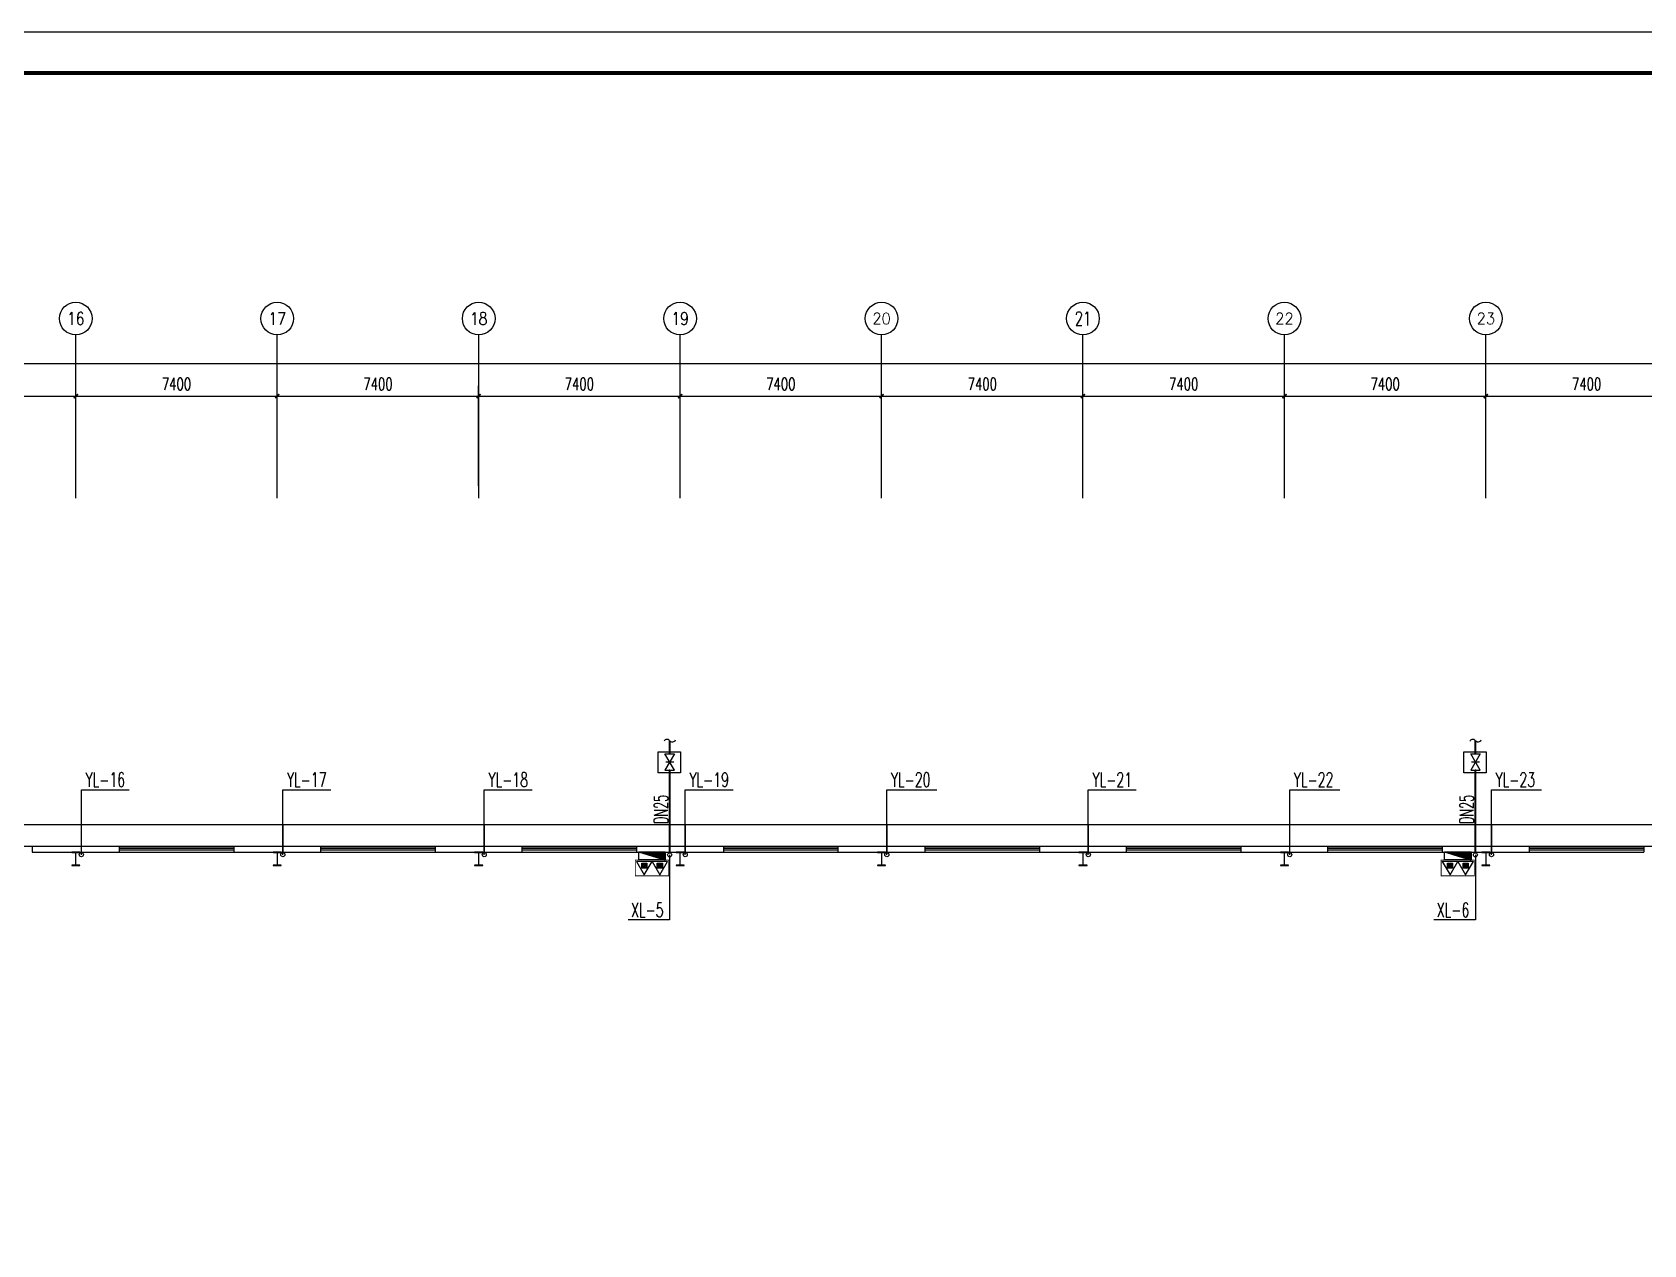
# Model space of a CAD drawing. Extents: x -409572 to -157272, y 600795 to 878326.
# Drawn here: x -280919 to -221719, y 741609 to 786159 of the extents above; entities that cross this region are included whole.
import ezdxf
from ezdxf.enums import TextEntityAlignment as Align

# ---------------------------------------------------------------- set-up
doc = ezdxf.new("R2010")
doc.units = 0
doc.header["$LTSCALE"] = 1000
doc.header["$MEASUREMENT"] = 0
for name, pattern in [('CENTER2', [1.125, 0.75, -0.125, 0.125, -0.125]), ('DASHDOT2', [0.5, 0.25, -0.125, 0, -0.125]), ('PHANTOM2', [1.25, 0.625, -0.125, 0.125, -0.125, 0.125, -0.125])]:
    doc.linetypes.add(name, pattern=pattern)
doc.layers.get('0').update_dxf_attribs({"linetype": 'CONTINUOUS'})
doc.layers.get('DEFPOINTS').update_dxf_attribs({"linetype": 'CONTINUOUS'})
for name, color, linetype in [('AXIS', 3, 'CONTINUOUS'), ('AXIS_TEXT', 7, 'CONTINUOUS'), ('COLUMN', 9, 'CONTINUOUS'), ('DIM_消防', 3, 'CONTINUOUS'), ('DIM_雨水', 3, 'CONTINUOUS'), ('EQUIP_消防', 7, 'CONTINUOUS'), ('GROUND', 2, 'CONTINUOUS'), ('PIPE-消防', 1, 'CONTINUOUS'), ('PIPE-雨水', 4, 'PHANTOM2'), ('PUB_TITLE', 4, 'CONTINUOUS'), ('TWT_TEXT', 7, 'CONTINUOUS'), ('VALVE_消防', 7, 'CONTINUOUS'), ('VPIPE-消防', 1, 'DASHDOT2'), ('VPIPE-雨水', 4, 'PHANTOM2'), ('WALL', 9, 'CONTINUOUS'), ('WINDOW', 4, 'CONTINUOUS'), ('WIRE-照明', 1, 'CONTINUOUS')]:
    doc.layers.add(name, color=color, linetype=linetype)
doc.styles.add('_TCH_AXIS', font='COMPLEX', dxfattribs={"bigfont": 'GBCBIG'})
doc.styles.add('_TWT_SERIAL', font='COMPLEX', dxfattribs={"width": 0.8, "height": 3.5, "bigfont": 'HZTXT'})
doc.styles.add('COMPLEX', font='COMPLEX')
doc.styles.add('DIM_FONT', font='SIMPLEX.shx', dxfattribs={"width": 0.7})
doc.styles.add('STY53', font='COMPLEX', dxfattribs={"width": 0.6, "bigfont": 'HZTXT'})
doc.dimstyles.new('DIMN150', dxfattribs={"dimscale": 1.5, "dimtxt": 300, "dimasz": 100, "dimexe": 250, "dimexo": 300, "dimgap": 150, "dimtad": 1, "dimdec": 0, "dimzin": 0, "dimtxsty": 'DIM_FONT', "dimblk": 'ARCHTICK', "dimcen": 0.09, "dimclrt": 7, "dimazin": 3, "dimtfac": 1, "dimtdec": 0, "dimtix": 1, "dimtmove": 0, "dimatfit": 3, "dimtolj": 1, "dimtzin": 0})

# ---------------------------------------------------------------- blocks, each defined once
blk = doc.blocks.new('$WINLIB2D$00000001')
at = {"color": 0}
for points in [[(-0.5, 0.5), (-0.5, -0.5)], [(-0.5, 0.5), (0.5, 0.5)], [(0.5, -0.5), (0.5, 0.5)], [(0.5, 0.167), (-0.5, 0.167)], [(0.5, -0.167), (-0.5, -0.167)], [(-0.5, -0.5), (0.5, -0.5)]]:
    blk.add_lwpolyline(points, dxfattribs=at)
blk = doc.blocks.new('_AXISO')
blk.add_circle((0, 0), 0.5)
at = {"layer": 'AXIS_TEXT', "style": 'COMPLEX', "width": 1.041667}
blk.add_attdef('A', text='', height=0.56, dxfattribs=at).set_placement((-0.25, -0.28), (0.25, -0.28), align=Align.FIT)
blk = doc.blocks.new('_ARCHTICK')
at = {"color": 0, "linetype": 'BYBLOCK', "const_width": 0.4}
blk.add_lwpolyline([(-0.5, -0.5), (0.5, 0.5)], dxfattribs=at)
blk = doc.blocks.new('*D86')
at = {"layer": 'AXIS', "color": 0}
for p, q in [((-390519, 767595), (-390519, 772470)), ((-390519, 772095), (-182919, 772095)), ((-182919, 767595), (-182919, 772470))]:
    blk.add_line(p, q, dxfattribs=at)
at = {"layer": 'DEFPOINTS', "color": 0}
for p in [(-182919, 772095), (-390519, 767145), (-182919, 767145)]:
    blk.add_point(p, dxfattribs=at)
at = {"layer": 'AXIS', "color": 0, "xscale": 150, "yscale": 150, "zscale": 150, "rotation": 180}
blk.add_blockref('_ARCHTICK', (-390519, 772095), dxfattribs=at)
at = {"layer": 'AXIS', "color": 0, "xscale": 150, "yscale": 150, "zscale": 150}
blk.add_blockref('_ARCHTICK', (-182919, 772095), dxfattribs=at)
at = {"layer": 'AXIS', "color": 7, "insert": (-286719, 772545), "char_height": 450, "attachment_point": 5, "style": 'DIM_FONT'}
blk.add_mtext('\\A1;207600', dxfattribs=at)
blk = doc.blocks.new('*D102')
at = {"layer": 'AXIS', "color": 0}
for p, q in [((-286719, 767595), (-286719, 771270)), ((-286719, 770895), (-279319, 770895)), ((-279319, 767595), (-279319, 771270))]:
    blk.add_line(p, q, dxfattribs=at)
at = {"layer": 'DEFPOINTS', "color": 0}
for p in [(-279319, 770895), (-286719, 767145), (-279319, 767145)]:
    blk.add_point(p, dxfattribs=at)
at = {"layer": 'AXIS', "color": 0, "xscale": 150, "yscale": 150, "zscale": 150, "rotation": 180}
blk.add_blockref('_ARCHTICK', (-286719, 770895), dxfattribs=at)
at = {"layer": 'AXIS', "color": 0, "xscale": 150, "yscale": 150, "zscale": 150}
blk.add_blockref('_ARCHTICK', (-279319, 770895), dxfattribs=at)
at = {"layer": 'AXIS', "color": 7, "insert": (-283019, 771345), "char_height": 450, "attachment_point": 5, "style": 'DIM_FONT'}
blk.add_mtext('\\A1;7400', dxfattribs=at)
blk = doc.blocks.new('*D103')
at = {"layer": 'AXIS', "color": 0}
for p, q in [((-279319, 767595), (-279319, 771270)), ((-279319, 770895), (-271919, 770895)), ((-271919, 767595), (-271919, 771270))]:
    blk.add_line(p, q, dxfattribs=at)
at = {"layer": 'DEFPOINTS', "color": 0}
for p in [(-271919, 770895), (-279319, 767145), (-271919, 767145)]:
    blk.add_point(p, dxfattribs=at)
at = {"layer": 'AXIS', "color": 0, "xscale": 150, "yscale": 150, "zscale": 150, "rotation": 180}
blk.add_blockref('_ARCHTICK', (-279319, 770895), dxfattribs=at)
at = {"layer": 'AXIS', "color": 0, "xscale": 150, "yscale": 150, "zscale": 150}
blk.add_blockref('_ARCHTICK', (-271919, 770895), dxfattribs=at)
at = {"layer": 'AXIS', "color": 7, "insert": (-275619, 771345), "char_height": 450, "attachment_point": 5, "style": 'DIM_FONT'}
blk.add_mtext('\\A1;7400', dxfattribs=at)
blk = doc.blocks.new('*D104')
at = {"layer": 'AXIS', "color": 0}
for p, q in [((-271919, 767595), (-271919, 771270)), ((-271919, 770895), (-264519, 770895)), ((-264519, 767595), (-264519, 771270))]:
    blk.add_line(p, q, dxfattribs=at)
at = {"layer": 'DEFPOINTS', "color": 0}
for p in [(-264519, 770895), (-271919, 767145), (-264519, 767145)]:
    blk.add_point(p, dxfattribs=at)
at = {"layer": 'AXIS', "color": 0, "xscale": 150, "yscale": 150, "zscale": 150, "rotation": 180}
blk.add_blockref('_ARCHTICK', (-271919, 770895), dxfattribs=at)
at = {"layer": 'AXIS', "color": 0, "xscale": 150, "yscale": 150, "zscale": 150}
blk.add_blockref('_ARCHTICK', (-264519, 770895), dxfattribs=at)
at = {"layer": 'AXIS', "color": 7, "insert": (-268219, 771345), "char_height": 450, "attachment_point": 5, "style": 'DIM_FONT'}
blk.add_mtext('\\A1;7400', dxfattribs=at)
blk = doc.blocks.new('*D105')
at = {"layer": 'AXIS', "color": 0}
for p, q in [((-264519, 767595), (-264519, 771270)), ((-264519, 770895), (-257119, 770895)), ((-257119, 767595), (-257119, 771270))]:
    blk.add_line(p, q, dxfattribs=at)
at = {"layer": 'DEFPOINTS', "color": 0}
for p in [(-257119, 770895), (-264519, 767145), (-257119, 767145)]:
    blk.add_point(p, dxfattribs=at)
at = {"layer": 'AXIS', "color": 0, "xscale": 150, "yscale": 150, "zscale": 150, "rotation": 180}
blk.add_blockref('_ARCHTICK', (-264519, 770895), dxfattribs=at)
at = {"layer": 'AXIS', "color": 0, "xscale": 150, "yscale": 150, "zscale": 150}
blk.add_blockref('_ARCHTICK', (-257119, 770895), dxfattribs=at)
at = {"layer": 'AXIS', "color": 7, "insert": (-260819, 771345), "char_height": 450, "attachment_point": 5, "style": 'DIM_FONT'}
blk.add_mtext('\\A1;7400', dxfattribs=at)
blk = doc.blocks.new('*D106')
at = {"layer": 'AXIS', "color": 0}
for p, q in [((-257119, 767595), (-257119, 771270)), ((-257119, 770895), (-249719, 770895)), ((-249719, 767595), (-249719, 771270))]:
    blk.add_line(p, q, dxfattribs=at)
at = {"layer": 'DEFPOINTS', "color": 0}
for p in [(-249719, 770895), (-257119, 767145), (-249719, 767145)]:
    blk.add_point(p, dxfattribs=at)
at = {"layer": 'AXIS', "color": 0, "xscale": 150, "yscale": 150, "zscale": 150, "rotation": 180}
blk.add_blockref('_ARCHTICK', (-257119, 770895), dxfattribs=at)
at = {"layer": 'AXIS', "color": 0, "xscale": 150, "yscale": 150, "zscale": 150}
blk.add_blockref('_ARCHTICK', (-249719, 770895), dxfattribs=at)
at = {"layer": 'AXIS', "color": 7, "insert": (-253419, 771345), "char_height": 450, "attachment_point": 5, "style": 'DIM_FONT'}
blk.add_mtext('\\A1;7400', dxfattribs=at)
blk = doc.blocks.new('*D107')
at = {"layer": 'AXIS', "color": 0}
for p, q in [((-249719, 767595), (-249719, 771270)), ((-249719, 770895), (-242319, 770895)), ((-242319, 767595), (-242319, 771270))]:
    blk.add_line(p, q, dxfattribs=at)
at = {"layer": 'DEFPOINTS', "color": 0}
for p in [(-242319, 770895), (-249719, 767145), (-242319, 767145)]:
    blk.add_point(p, dxfattribs=at)
at = {"layer": 'AXIS', "color": 0, "xscale": 150, "yscale": 150, "zscale": 150, "rotation": 180}
blk.add_blockref('_ARCHTICK', (-249719, 770895), dxfattribs=at)
at = {"layer": 'AXIS', "color": 0, "xscale": 150, "yscale": 150, "zscale": 150}
blk.add_blockref('_ARCHTICK', (-242319, 770895), dxfattribs=at)
at = {"layer": 'AXIS', "color": 7, "insert": (-246019, 771345), "char_height": 450, "attachment_point": 5, "style": 'DIM_FONT'}
blk.add_mtext('\\A1;7400', dxfattribs=at)
blk = doc.blocks.new('*D108')
at = {"layer": 'AXIS', "color": 0}
for p, q in [((-242319, 767595), (-242319, 771270)), ((-242319, 770895), (-234919, 770895)), ((-234919, 767595), (-234919, 771270))]:
    blk.add_line(p, q, dxfattribs=at)
at = {"layer": 'DEFPOINTS', "color": 0}
for p in [(-234919, 770895), (-242319, 767145), (-234919, 767145)]:
    blk.add_point(p, dxfattribs=at)
at = {"layer": 'AXIS', "color": 0, "xscale": 150, "yscale": 150, "zscale": 150, "rotation": 180}
blk.add_blockref('_ARCHTICK', (-242319, 770895), dxfattribs=at)
at = {"layer": 'AXIS', "color": 0, "xscale": 150, "yscale": 150, "zscale": 150}
blk.add_blockref('_ARCHTICK', (-234919, 770895), dxfattribs=at)
at = {"layer": 'AXIS', "color": 7, "insert": (-238619, 771345), "char_height": 450, "attachment_point": 5, "style": 'DIM_FONT'}
blk.add_mtext('\\A1;7400', dxfattribs=at)
blk = doc.blocks.new('*D109')
at = {"layer": 'AXIS', "color": 0}
for p, q in [((-234919, 767595), (-234919, 771270)), ((-234919, 770895), (-227519, 770895)), ((-227519, 767595), (-227519, 771270))]:
    blk.add_line(p, q, dxfattribs=at)
at = {"layer": 'DEFPOINTS', "color": 0}
for p in [(-227519, 770895), (-234919, 767145), (-227519, 767145)]:
    blk.add_point(p, dxfattribs=at)
at = {"layer": 'AXIS', "color": 0, "xscale": 150, "yscale": 150, "zscale": 150, "rotation": 180}
blk.add_blockref('_ARCHTICK', (-234919, 770895), dxfattribs=at)
at = {"layer": 'AXIS', "color": 0, "xscale": 150, "yscale": 150, "zscale": 150}
blk.add_blockref('_ARCHTICK', (-227519, 770895), dxfattribs=at)
at = {"layer": 'AXIS', "color": 7, "insert": (-231219, 771345), "char_height": 450, "attachment_point": 5, "style": 'DIM_FONT'}
blk.add_mtext('\\A1;7400', dxfattribs=at)
blk = doc.blocks.new('*D110')
at = {"layer": 'AXIS', "color": 0}
for p, q in [((-227519, 767595), (-227519, 771270)), ((-227519, 770895), (-220119, 770895)), ((-220119, 767595), (-220119, 771270))]:
    blk.add_line(p, q, dxfattribs=at)
at = {"layer": 'DEFPOINTS', "color": 0}
for p in [(-220119, 770895), (-227519, 767145), (-220119, 767145)]:
    blk.add_point(p, dxfattribs=at)
at = {"layer": 'AXIS', "color": 0, "xscale": 150, "yscale": 150, "zscale": 150, "rotation": 180}
blk.add_blockref('_ARCHTICK', (-227519, 770895), dxfattribs=at)
at = {"layer": 'AXIS', "color": 0, "xscale": 150, "yscale": 150, "zscale": 150}
blk.add_blockref('_ARCHTICK', (-220119, 770895), dxfattribs=at)
at = {"layer": 'AXIS', "color": 7, "insert": (-223819, 771345), "char_height": 450, "attachment_point": 5, "style": 'DIM_FONT'}
blk.add_mtext('\\A1;7400', dxfattribs=at)
blk = doc.blocks.new('$ATTACHMENT$00000214')
h = blk.add_hatch()
h.set_pattern_fill('ANSI31', color=256, scale=200, style=0)
h.set_pattern_definition([(45, (-38543.802, -6842.639), (-17.67767, 17.67767), [])])
h.paths.add_polyline_path([(-65, 2), (65, 2), (65, -128), (-65, -128)])
for points in [[(0, 172), (-198, -172), (198, -172)], [(-65, 2), (65, 2), (65, -128), (-65, -128)]]:
    blk.add_lwpolyline(points, close=True)
blk = doc.blocks.new('D22222')
at = {"layer": 'PIPE-消防', "color": 3, "ltscale": 2, "const_width": 20}
blk.add_lwpolyline([(-220006, -23693), (-219158, -23693), (-219158, -24098), (-220006, -24098)], close=True, dxfattribs=at)
at = {"layer": 'EQUIP_消防', "rotation": 180}
for p in [(-219780, -23901), (-219383, -23901)]:
    blk.add_blockref('$ATTACHMENT$00000214', p, dxfattribs=at)
blk = doc.blocks.new('*X12')
at = {"color": 0}
for p, q in [((7200.8125, 5700.8125), (7201, 5700.8125)), ((7200.81875, 5700.81875), (7201, 5700.81875)), ((7200.825, 5700.825), (7201, 5700.825)), ((7200.83125, 5700.83125), (7201, 5700.83125)), ((7200.8375, 5700.8375), (7201, 5700.8375)), ((7200.84375, 5700.84375), (7201, 5700.84375)), ((7200.85, 5700.85), (7201, 5700.85)), ((7200.85625, 5700.85625), (7201, 5700.85625)), ((7200.8625, 5700.8625), (7201, 5700.8625)), ((7200.86875, 5700.86875), (7201, 5700.86875)), ((7200.875, 5700.875), (7201, 5700.875)), ((7200.88125, 5700.88125), (7201, 5700.88125)), ((7200.8875, 5700.8875), (7201, 5700.8875)), ((7200.89375, 5700.89375), (7201, 5700.89375)), ((7200.9, 5700.9), (7201, 5700.9)), ((7200.90625, 5700.90625), (7201, 5700.90625)), ((7200.9125, 5700.9125), (7201, 5700.9125)), ((7200.91875, 5700.91875), (7201, 5700.91875)), ((7200.925, 5700.925), (7201, 5700.925)), ((7200.93125, 5700.93125), (7201, 5700.93125)), ((7200.9375, 5700.9375), (7201, 5700.9375)), ((7200.94375, 5700.94375), (7201, 5700.94375)), ((7200.95, 5700.95), (7201, 5700.95)), ((7200.95625, 5700.95625), (7201, 5700.95625)), ((7200.9625, 5700.9625), (7201, 5700.9625)), ((7200.96875, 5700.96875), (7201, 5700.96875)), ((7200.975, 5700.975), (7201, 5700.975)), ((7200.98125, 5700.98125), (7201, 5700.98125)), ((7200.9875, 5700.9875), (7201, 5700.9875)), ((7200.99375, 5700.99375), (7201, 5700.99375)), ((7200.20625, 5700.20625), (7201, 5700.20625)), ((7200.2125, 5700.2125), (7201, 5700.2125)), ((7200.21875, 5700.21875), (7201, 5700.21875)), ((7200.225, 5700.225), (7201, 5700.225)), ((7200.23125, 5700.23125), (7201, 5700.23125)), ((7200.2375, 5700.2375), (7201, 5700.2375)), ((7200.24375, 5700.24375), (7201, 5700.24375)), ((7200.25, 5700.25), (7201, 5700.25)), ((7200.25625, 5700.25625), (7201, 5700.25625)), ((7200.2625, 5700.2625), (7201, 5700.2625)), ((7200.26875, 5700.26875), (7201, 5700.26875)), ((7200.275, 5700.275), (7201, 5700.275)), ((7200.28125, 5700.28125), (7201, 5700.28125)), ((7200.2875, 5700.2875), (7201, 5700.2875)), ((7200.29375, 5700.29375), (7201, 5700.29375)), ((7200.3, 5700.3), (7201, 5700.3)), ((7200.30625, 5700.30625), (7201, 5700.30625)), ((7200.3125, 5700.3125), (7201, 5700.3125)), ((7200.31875, 5700.31875), (7201, 5700.31875)), ((7200.325, 5700.325), (7201, 5700.325)), ((7200.33125, 5700.33125), (7201, 5700.33125)), ((7200.3375, 5700.3375), (7201, 5700.3375)), ((7200.34375, 5700.34375), (7201, 5700.34375)), ((7200.35, 5700.35), (7201, 5700.35)), ((7200.35625, 5700.35625), (7201, 5700.35625)), ((7200.3625, 5700.3625), (7201, 5700.3625)), ((7200.36875, 5700.36875), (7201, 5700.36875)), ((7200.375, 5700.375), (7201, 5700.375)), ((7200.38125, 5700.38125), (7201, 5700.38125)), ((7200.3875, 5700.3875), (7201, 5700.3875)), ((7200.39375, 5700.39375), (7201, 5700.39375)), ((7200.4, 5700.4), (7201, 5700.4)), ((7200.40625, 5700.40625), (7201, 5700.40625)), ((7200.4125, 5700.4125), (7201, 5700.4125)), ((7200.41875, 5700.41875), (7201, 5700.41875)), ((7200.425, 5700.425), (7201, 5700.425)), ((7200.43125, 5700.43125), (7201, 5700.43125)), ((7200.4375, 5700.4375), (7201, 5700.4375)), ((7200.44375, 5700.44375), (7201, 5700.44375)), ((7200.45, 5700.45), (7201, 5700.45)), ((7200.45625, 5700.45625), (7201, 5700.45625)), ((7200.4625, 5700.4625), (7201, 5700.4625)), ((7200.46875, 5700.46875), (7201, 5700.46875)), ((7200.475, 5700.475), (7201, 5700.475)), ((7200.48125, 5700.48125), (7201, 5700.48125)), ((7200.4875, 5700.4875), (7201, 5700.4875)), ((7200.49375, 5700.49375), (7201, 5700.49375)), ((7200.5, 5700.5), (7201, 5700.5)), ((7200.50625, 5700.50625), (7201, 5700.50625)), ((7200.5125, 5700.5125), (7201, 5700.5125)), ((7200.51875, 5700.51875), (7201, 5700.51875)), ((7200.525, 5700.525), (7201, 5700.525)), ((7200.53125, 5700.53125), (7201, 5700.53125)), ((7200.5375, 5700.5375), (7201, 5700.5375)), ((7200.54375, 5700.54375), (7201, 5700.54375)), ((7200.55, 5700.55), (7201, 5700.55)), ((7200.55625, 5700.55625), (7201, 5700.55625)), ((7200.5625, 5700.5625), (7201, 5700.5625)), ((7200.56875, 5700.56875), (7201, 5700.56875)), ((7200.575, 5700.575), (7201, 5700.575)), ((7200.58125, 5700.58125), (7201, 5700.58125)), ((7200.5875, 5700.5875), (7201, 5700.5875)), ((7200.59375, 5700.59375), (7201, 5700.59375)), ((7200.6, 5700.6), (7201, 5700.6)), ((7200.60625, 5700.60625), (7201, 5700.60625)), ((7200.6125, 5700.6125), (7201, 5700.6125)), ((7200.61875, 5700.61875), (7201, 5700.61875)), ((7200.625, 5700.625), (7201, 5700.625)), ((7200.63125, 5700.63125), (7201, 5700.63125)), ((7200.6375, 5700.6375), (7201, 5700.6375)), ((7200.64375, 5700.64375), (7201, 5700.64375)), ((7200.65, 5700.65), (7201, 5700.65)), ((7200.65625, 5700.65625), (7201, 5700.65625)), ((7200.6625, 5700.6625), (7201, 5700.6625)), ((7200.66875, 5700.66875), (7201, 5700.66875)), ((7200.675, 5700.675), (7201, 5700.675)), ((7200.68125, 5700.68125), (7201, 5700.68125)), ((7200.6875, 5700.6875), (7201, 5700.6875)), ((7200.69375, 5700.69375), (7201, 5700.69375)), ((7200.7, 5700.7), (7201, 5700.7)), ((7200.70625, 5700.70625), (7201, 5700.70625)), ((7200.7125, 5700.7125), (7201, 5700.7125)), ((7200.71875, 5700.71875), (7201, 5700.71875)), ((7200.725, 5700.725), (7201, 5700.725)), ((7200.73125, 5700.73125), (7201, 5700.73125)), ((7200.7375, 5700.7375), (7201, 5700.7375)), ((7200.74375, 5700.74375), (7201, 5700.74375)), ((7200.75, 5700.75), (7201, 5700.75)), ((7200.75625, 5700.75625), (7201, 5700.75625)), ((7200.7625, 5700.7625), (7201, 5700.7625)), ((7200.76875, 5700.76875), (7201, 5700.76875)), ((7200.775, 5700.775), (7201, 5700.775)), ((7200.78125, 5700.78125), (7201, 5700.78125)), ((7200.7875, 5700.7875), (7201, 5700.7875)), ((7200.79375, 5700.79375), (7201, 5700.79375)), ((7200.8, 5700.8), (7201, 5700.8)), ((7200.80625, 5700.80625), (7201, 5700.80625)), ((7200.00625, 5700.00625), (7201, 5700.00625)), ((7200.0125, 5700.0125), (7201, 5700.0125)), ((7200.01875, 5700.01875), (7201, 5700.01875)), ((7200.025, 5700.025), (7201, 5700.025)), ((7200.03125, 5700.03125), (7201, 5700.03125)), ((7200.0375, 5700.0375), (7201, 5700.0375)), ((7200.04375, 5700.04375), (7201, 5700.04375)), ((7200.05, 5700.05), (7201, 5700.05)), ((7200.05625, 5700.05625), (7201, 5700.05625)), ((7200.0625, 5700.0625), (7201, 5700.0625)), ((7200.06875, 5700.06875), (7201, 5700.06875)), ((7200.075, 5700.075), (7201, 5700.075)), ((7200.08125, 5700.08125), (7201, 5700.08125)), ((7200.0875, 5700.0875), (7201, 5700.0875)), ((7200.09375, 5700.09375), (7201, 5700.09375)), ((7200.1, 5700.1), (7201, 5700.1)), ((7200.10625, 5700.10625), (7201, 5700.10625)), ((7200.1125, 5700.1125), (7201, 5700.1125)), ((7200.11875, 5700.11875), (7201, 5700.11875)), ((7200.125, 5700.125), (7201, 5700.125)), ((7200.13125, 5700.13125), (7201, 5700.13125)), ((7200.1375, 5700.1375), (7201, 5700.1375)), ((7200.14375, 5700.14375), (7201, 5700.14375)), ((7200.15, 5700.15), (7201, 5700.15)), ((7200.15625, 5700.15625), (7201, 5700.15625)), ((7200.1625, 5700.1625), (7201, 5700.1625)), ((7200.16875, 5700.16875), (7201, 5700.16875)), ((7200.175, 5700.175), (7201, 5700.175)), ((7200.18125, 5700.18125), (7201, 5700.18125)), ((7200.1875, 5700.1875), (7201, 5700.1875)), ((7200.19375, 5700.19375), (7201, 5700.19375)), ((7200.2, 5700.2), (7201, 5700.2))]:
    blk.add_line(p, q, dxfattribs=at)
blk = doc.blocks.new('$ATTACHMENT$00000088')
for p, q in [((325, 0), (-325, -200)), ((325, 0), (-325, 0)), ((-325, 0), (-325, -200)), ((325, -200), (325, 0)), ((-325, -200), (325, -200))]:
    blk.add_line(p, q)
at = {"xscale": 650, "yscale": 200, "zscale": 650, "rotation": 180}
blk.add_blockref('*X12', (4680325, 1140000), dxfattribs=at)
blk = doc.blocks.new('$VALVE$00000296')
for points in [[(-125, 72), (-125, -72), (125, 72), (125, -72), (-125, 72)], [(0, 60), (0, -64)]]:
    blk.add_lwpolyline(points)
for p in [(-125, 0), (125, 0)]:
    blk.add_point(p)
blk = doc.blocks.new('$TWTSYS$00000132')
at = {"elevation": 0}
blk.add_lwpolyline([(7, -101, -0.575183), (0, 0, 0.604745), (-11, 101, 16.924828)], format="xyb", dxfattribs=at)
blk = doc.blocks.new('JOJ')
at = {"layer": 'AXIS', "color": 8}
for p, q in [((-279318.8, 767145.4), (-279318.8, 773145.4)), ((-271918.8, 767145.4), (-271918.8, 773145.4)), ((-264518.8, 767145.4), (-264518.8, 773145.4)), ((-257118.8, 767145.4), (-257118.8, 773145.4)), ((-249718.8, 767145.4), (-249718.8, 773145.4)), ((-242318.8, 767145.4), (-242318.8, 773145.4)), ((-234918.8, 767145.4), (-234918.8, 773145.4)), ((-227518.8, 767145.4), (-227518.8, 773145.4))]:
    blk.add_line(p, q, dxfattribs=at)
at = {"layer": 'COLUMN', "color": 8}
for p, q in [((-279168.8, 754145.4), (-279468.8, 754145.4)), ((-279468.8, 754145.4), (-279468.8, 754127.4)), ((-279468.8, 754127.4), (-279328.8, 754127.4)), ((-279328.8, 753663.4), (-279468.8, 753663.4)), ((-279468.8, 753663.4), (-279468.8, 753645.4)), ((-279468.8, 753645.4), (-279168.8, 753645.4)), ((-279328.8, 754127.4), (-279323.8, 754122.4)), ((-279323.8, 753668.4), (-279328.8, 753663.4)), ((-279323.8, 754122.4), (-279323.8, 753668.4)), ((-279313.8, 754122.4), (-279308.8, 754127.4)), ((-279313.8, 753668.4), (-279313.8, 754122.4)), ((-279308.8, 753663.4), (-279313.8, 753668.4)), ((-279308.8, 754127.4), (-279168.8, 754127.4)), ((-279168.8, 753663.4), (-279308.8, 753663.4)), ((-279168.8, 754127.4), (-279168.8, 754145.4)), ((-279168.8, 753645.4), (-279168.8, 753663.4)), ((-271768.8, 754145.4), (-272068.8, 754145.4)), ((-272068.8, 754145.4), (-272068.8, 754127.4)), ((-272068.8, 754127.4), (-271928.8, 754127.4)), ((-271928.8, 753663.4), (-272068.8, 753663.4)), ((-272068.8, 753663.4), (-272068.8, 753645.4)), ((-272068.8, 753645.4), (-271768.8, 753645.4)), ((-271928.8, 754127.4), (-271923.8, 754122.4)), ((-271923.8, 753668.4), (-271928.8, 753663.4)), ((-271923.8, 754122.4), (-271923.8, 753668.4)), ((-271913.8, 754122.4), (-271908.8, 754127.4)), ((-271913.8, 753668.4), (-271913.8, 754122.4)), ((-271908.8, 753663.4), (-271913.8, 753668.4)), ((-271908.8, 754127.4), (-271768.8, 754127.4)), ((-271768.8, 753663.4), (-271908.8, 753663.4)), ((-271768.8, 754127.4), (-271768.8, 754145.4)), ((-271768.8, 753645.4), (-271768.8, 753663.4)), ((-264368.8, 754145.4), (-264668.8, 754145.4)), ((-264668.8, 754145.4), (-264668.8, 754127.4)), ((-264668.8, 754127.4), (-264528.8, 754127.4)), ((-264528.8, 753663.4), (-264668.8, 753663.4)), ((-264668.8, 753663.4), (-264668.8, 753645.4)), ((-264668.8, 753645.4), (-264368.8, 753645.4)), ((-264528.8, 754127.4), (-264523.8, 754122.4)), ((-264523.8, 753668.4), (-264528.8, 753663.4)), ((-264523.8, 754122.4), (-264523.8, 753668.4)), ((-264513.8, 754122.4), (-264508.8, 754127.4)), ((-264513.8, 753668.4), (-264513.8, 754122.4)), ((-264508.8, 753663.4), (-264513.8, 753668.4)), ((-264508.8, 754127.4), (-264368.8, 754127.4)), ((-264368.8, 753663.4), (-264508.8, 753663.4)), ((-264368.8, 754127.4), (-264368.8, 754145.4)), ((-264368.8, 753645.4), (-264368.8, 753663.4)), ((-256968.8, 754145.4), (-257268.8, 754145.4)), ((-257268.8, 754145.4), (-257268.8, 754127.4)), ((-257268.8, 754127.4), (-257128.8, 754127.4)), ((-257128.8, 753663.4), (-257268.8, 753663.4)), ((-257268.8, 753663.4), (-257268.8, 753645.4)), ((-257268.8, 753645.4), (-256968.8, 753645.4)), ((-257128.8, 754127.4), (-257123.8, 754122.4)), ((-257123.8, 753668.4), (-257128.8, 753663.4)), ((-257123.8, 754122.4), (-257123.8, 753668.4)), ((-257113.8, 754122.4), (-257108.8, 754127.4)), ((-257113.8, 753668.4), (-257113.8, 754122.4)), ((-257108.8, 753663.4), (-257113.8, 753668.4)), ((-257108.8, 754127.4), (-256968.8, 754127.4)), ((-256968.8, 753663.4), (-257108.8, 753663.4)), ((-256968.8, 754127.4), (-256968.8, 754145.4)), ((-256968.8, 753645.4), (-256968.8, 753663.4)), ((-249568.8, 754145.4), (-249868.8, 754145.4)), ((-249868.8, 754145.4), (-249868.8, 754127.4)), ((-249868.8, 754127.4), (-249728.8, 754127.4)), ((-249728.8, 753663.4), (-249868.8, 753663.4)), ((-249868.8, 753663.4), (-249868.8, 753645.4)), ((-249868.8, 753645.4), (-249568.8, 753645.4)), ((-249728.8, 754127.4), (-249723.8, 754122.4)), ((-249723.8, 753668.4), (-249728.8, 753663.4)), ((-249723.8, 754122.4), (-249723.8, 753668.4)), ((-249713.8, 754122.4), (-249708.8, 754127.4)), ((-249713.8, 753668.4), (-249713.8, 754122.4)), ((-249708.8, 753663.4), (-249713.8, 753668.4)), ((-249708.8, 754127.4), (-249568.8, 754127.4)), ((-249568.8, 753663.4), (-249708.8, 753663.4)), ((-249568.8, 754127.4), (-249568.8, 754145.4)), ((-249568.8, 753645.4), (-249568.8, 753663.4)), ((-242168.8, 754145.4), (-242468.8, 754145.4)), ((-242468.8, 754145.4), (-242468.8, 754127.4)), ((-242468.8, 754127.4), (-242328.8, 754127.4)), ((-242328.8, 753663.4), (-242468.8, 753663.4)), ((-242468.8, 753663.4), (-242468.8, 753645.4)), ((-242468.8, 753645.4), (-242168.8, 753645.4)), ((-242328.8, 754127.4), (-242323.8, 754122.4)), ((-242323.8, 753668.4), (-242328.8, 753663.4)), ((-242323.8, 754122.4), (-242323.8, 753668.4)), ((-242313.8, 754122.4), (-242308.8, 754127.4)), ((-242313.8, 753668.4), (-242313.8, 754122.4)), ((-242308.8, 753663.4), (-242313.8, 753668.4)), ((-242308.8, 754127.4), (-242168.8, 754127.4)), ((-242168.8, 753663.4), (-242308.8, 753663.4)), ((-242168.8, 754127.4), (-242168.8, 754145.4)), ((-242168.8, 753645.4), (-242168.8, 753663.4)), ((-234768.8, 754145.4), (-235068.8, 754145.4)), ((-235068.8, 754145.4), (-235068.8, 754127.4)), ((-235068.8, 754127.4), (-234928.8, 754127.4)), ((-234928.8, 753663.4), (-235068.8, 753663.4)), ((-235068.8, 753663.4), (-235068.8, 753645.4)), ((-235068.8, 753645.4), (-234768.8, 753645.4)), ((-234928.8, 754127.4), (-234923.8, 754122.4)), ((-234923.8, 753668.4), (-234928.8, 753663.4)), ((-234923.8, 754122.4), (-234923.8, 753668.4)), ((-234913.8, 754122.4), (-234908.8, 754127.4)), ((-234913.8, 753668.4), (-234913.8, 754122.4)), ((-234908.8, 753663.4), (-234913.8, 753668.4)), ((-234908.8, 754127.4), (-234768.8, 754127.4)), ((-234768.8, 753663.4), (-234908.8, 753663.4)), ((-234768.8, 754127.4), (-234768.8, 754145.4)), ((-234768.8, 753645.4), (-234768.8, 753663.4)), ((-227368.8, 754145.4), (-227668.8, 754145.4)), ((-227668.8, 754145.4), (-227668.8, 754127.4)), ((-227668.8, 754127.4), (-227528.8, 754127.4)), ((-227528.8, 753663.4), (-227668.8, 753663.4)), ((-227668.8, 753663.4), (-227668.8, 753645.4)), ((-227668.8, 753645.4), (-227368.8, 753645.4)), ((-227528.8, 754127.4), (-227523.8, 754122.4)), ((-227523.8, 753668.4), (-227528.8, 753663.4)), ((-227523.8, 754122.4), (-227523.8, 753668.4)), ((-227513.8, 754122.4), (-227508.8, 754127.4)), ((-227513.8, 753668.4), (-227513.8, 754122.4)), ((-227508.8, 753663.4), (-227513.8, 753668.4)), ((-227508.8, 754127.4), (-227368.8, 754127.4)), ((-227368.8, 753663.4), (-227508.8, 753663.4)), ((-227368.8, 754127.4), (-227368.8, 754145.4)), ((-227368.8, 753645.4), (-227368.8, 753663.4))]:
    blk.add_line(p, q, dxfattribs=at)
at = {"layer": 'GROUND', "color": 8}
for p, q in [((-182118.8, 755145.4), (-285568.8, 755145.4)), ((-182918.8, 754345.4), (-286368.8, 754345.4))]:
    blk.add_line(p, q, dxfattribs=at)
at = {"layer": 'WALL', "color": 8}
for p, q in [((-279318.8, 754345.4), (-280918.8, 754345.4)), ((-280918.8, 754345.4), (-280918.8, 754145.4)), ((-277718.8, 754345.4), (-279318.8, 754345.4)), ((-277718.8, 754145.4), (-277718.8, 754345.4)), ((-271918.8, 754345.4), (-273518.8, 754345.4)), ((-273518.8, 754345.4), (-273518.8, 754145.4)), ((-270318.8, 754345.4), (-271918.8, 754345.4)), ((-270318.8, 754145.4), (-270318.8, 754345.4)), ((-264518.8, 754345.4), (-266118.8, 754345.4)), ((-266118.8, 754345.4), (-266118.8, 754145.4)), ((-262918.8, 754345.4), (-264518.8, 754345.4)), ((-262918.8, 754145.4), (-262918.8, 754345.4)), ((-257118.8, 754345.4), (-258718.8, 754345.4)), ((-258718.8, 754345.4), (-258718.8, 754145.4)), ((-255518.8, 754345.4), (-257118.8, 754345.4)), ((-255518.8, 754145.4), (-255518.8, 754345.4)), ((-249718.8, 754345.4), (-251318.8, 754345.4)), ((-251318.8, 754345.4), (-251318.8, 754145.4)), ((-248118.8, 754345.4), (-249718.8, 754345.4)), ((-248118.8, 754145.4), (-248118.8, 754345.4)), ((-242318.8, 754345.4), (-243918.8, 754345.4)), ((-243918.8, 754345.4), (-243918.8, 754145.4)), ((-240718.8, 754345.4), (-242318.8, 754345.4)), ((-240718.8, 754145.4), (-240718.8, 754345.4)), ((-234918.8, 754345.4), (-236518.8, 754345.4)), ((-236518.8, 754345.4), (-236518.8, 754145.4)), ((-233318.8, 754345.4), (-234918.8, 754345.4)), ((-233318.8, 754145.4), (-233318.8, 754345.4)), ((-227518.8, 754345.4), (-229118.8, 754345.4)), ((-229118.8, 754345.4), (-229118.8, 754145.4)), ((-225918.8, 754345.4), (-227518.8, 754345.4)), ((-225918.8, 754145.4), (-225918.8, 754345.4)), ((-280918.8, 754145.4), (-279468.8, 754145.4)), ((-279168.8, 754145.4), (-277718.8, 754145.4)), ((-273518.8, 754145.4), (-272068.8, 754145.4)), ((-271768.8, 754145.4), (-270318.8, 754145.4)), ((-266118.8, 754145.4), (-264668.8, 754145.4)), ((-264368.8, 754145.4), (-262918.8, 754145.4)), ((-258718.8, 754145.4), (-257268.8, 754145.4)), ((-256968.8, 754145.4), (-255518.8, 754145.4)), ((-251318.8, 754145.4), (-249868.8, 754145.4)), ((-249568.8, 754145.4), (-248118.8, 754145.4)), ((-243918.8, 754145.4), (-242468.8, 754145.4)), ((-242168.8, 754145.4), (-240718.8, 754145.4)), ((-236518.8, 754145.4), (-235068.8, 754145.4)), ((-234768.8, 754145.4), (-233318.8, 754145.4)), ((-229118.8, 754145.4), (-227668.8, 754145.4)), ((-227368.8, 754145.4), (-225918.8, 754145.4))]:
    blk.add_line(p, q, dxfattribs=at)
at = {"layer": 'AXIS', "color": 8}
ref = blk.add_blockref('_AXISO', (-279318.8, 773745.4), dxfattribs=dict(at, xscale=1200, yscale=1200, zscale=1200))
ref.add_attrib('A', '16', dxfattribs={"layer": 'AXIS_TEXT', "color": 8, "height": 463.84, "style": '_TCH_AXIS'}).set_placement((-279639, 773513.5), (-278998.5, 773513.5), align=Align.FIT)
ref = blk.add_blockref('_AXISO', (-271918.8, 773745.4), dxfattribs=dict(at, xscale=1200, yscale=1200, zscale=1200))
ref.add_attrib('A', '17', dxfattribs={"layer": 'AXIS_TEXT', "color": 8, "height": 454.4, "style": '_TCH_AXIS', "width": 1.034483}).set_placement((-272243.3, 773518.2), (-271594.2, 773518.2), align=Align.FIT)
ref = blk.add_blockref('_AXISO', (-264518.8, 773745.4), dxfattribs=dict(at, xscale=1200, yscale=1200, zscale=1200))
ref.add_attrib('A', '18', dxfattribs={"layer": 'AXIS_TEXT', "color": 8, "height": 454.4, "style": '_TCH_AXIS', "width": 1.034483}).set_placement((-264843.3, 773518.2), (-264194.2, 773518.2), align=Align.FIT)
ref = blk.add_blockref('_AXISO', (-257118.8, 773745.4), dxfattribs=dict(at, xscale=1200, yscale=1200, zscale=1200))
ref.add_attrib('A', '19', dxfattribs={"layer": 'AXIS_TEXT', "color": 8, "height": 463.84, "style": '_TCH_AXIS'}).set_placement((-257439, 773513.5), (-256798.5, 773513.5), align=Align.FIT)
ref = blk.add_blockref('_AXISO', (-249718.8, 773745.4), dxfattribs=dict(at, xscale=1200, yscale=1200, zscale=1200))
ref.add_attrib('A', '20', dxfattribs={"layer": 'AXIS_TEXT', "color": 8, "height": 419.87, "style": '_TCH_AXIS'}).set_placement((-250058.7, 773535.5), (-249378.9, 773535.5), align=Align.FIT)
ref = blk.add_blockref('_AXISO', (-242318.8, 773745.4), dxfattribs=dict(at, xscale=1200, yscale=1200, zscale=1200))
ref.add_attrib('A', '21', dxfattribs={"layer": 'AXIS_TEXT', "color": 8, "height": 505.27, "style": '_TCH_AXIS', "width": 0.862069}).set_placement((-242619.5, 773492.8), (-242018, 773492.8), align=Align.FIT)
ref = blk.add_blockref('_AXISO', (-234918.8, 773745.4), dxfattribs=dict(at, xscale=1200, yscale=1200, zscale=1200))
ref.add_attrib('A', '22', dxfattribs={"layer": 'AXIS_TEXT', "color": 8, "height": 419.87, "style": '_TCH_AXIS'}).set_placement((-235258.7, 773535.5), (-234578.9, 773535.5), align=Align.FIT)
ref = blk.add_blockref('_AXISO', (-227518.8, 773745.4), dxfattribs=dict(at, xscale=1200, yscale=1200, zscale=1200))
ref.add_attrib('A', '23', dxfattribs={"layer": 'AXIS_TEXT', "color": 8, "height": 419.87, "style": '_TCH_AXIS'}).set_placement((-227858.7, 773535.5), (-227178.9, 773535.5), align=Align.FIT)
at = {"layer": 'WINDOW', "color": 8, "xscale": 4200, "yscale": -200, "zscale": 4200}
for p in [(-275618.8, 754245.4), (-268218.8, 754245.4), (-260818.8, 754245.4), (-253418.8, 754245.4), (-246018.8, 754245.4), (-238618.8, 754245.4), (-231218.8, 754245.4), (-223818.8, 754245.4)]:
    blk.add_blockref('$WINLIB2D$00000001', p, dxfattribs=at)
at = {"layer": 'AXIS', "color": 8}
for p1, p2, distance, picture, middle in [((-390518.8, 767145.4), (-182918.8, 767145.4), 4950, '*D86', (-286718.8, 772545.4)), ((-286718.8, 767145.4), (-279318.8, 767145.4), 3750, '*D102', (-283018.8, 771345.4)), ((-279318.8, 767145.4), (-271918.8, 767145.4), 3750, '*D103', (-275618.8, 771345.4)), ((-271918.8, 767145.4), (-264518.8, 767145.4), 3750, '*D104', (-268218.8, 771345.4)), ((-264518.8, 767145.4), (-257118.8, 767145.4), 3750, '*D105', (-260818.8, 771345.4)), ((-257118.8, 767145.4), (-249718.8, 767145.4), 3750, '*D106', (-253418.8, 771345.4)), ((-249718.8, 767145.4), (-242318.8, 767145.4), 3750, '*D107', (-246018.8, 771345.4)), ((-242318.8, 767145.4), (-234918.8, 767145.4), 3750, '*D108', (-238618.8, 771345.4)), ((-234918.8, 767145.4), (-227518.8, 767145.4), 3750, '*D109', (-231218.8, 771345.4)), ((-227518.8, 767145.4), (-220118.8, 767145.4), 3750, '*D110', (-223818.8, 771345.4))]:
    dim = blk.add_aligned_dim(p1=p1, p2=p2, distance=distance, dimstyle='DIMN150', dxfattribs=at)
    dim.commit()
    dim.dimension.update_dxf_attribs({"geometry": picture, "text_midpoint": middle})

msp = doc.modelspace()

# ---------------------------------------------------------------- linework, layer by layer
for points in [[(-257923, 759722.5), (-257109.7, 759722.5), (-257109.7, 758950.6), (-257923, 758950.6)], [(-228323, 759722.5), (-227509.7, 759722.5), (-227509.7, 758950.6), (-228323, 758950.6)]]:
    msp.add_lwpolyline(points, close=True)
at = {"layer": 'DIM_消防'}
for p, q in [((-257502.8, 755935.7, -3000), (-257502.8, 753546, -3000)), ((-227902.8, 755935.7, -3000), (-227902.8, 753546, -3000)), ((-257502.8, 753546, -3000), (-259027.5, 753546, -3000)), ((-227902.8, 753546, -3000), (-229427.5, 753546, -3000))]:
    msp.add_line(p, q, dxfattribs=at)
at = {"layer": 'DIM_雨水'}
for p, q in [((-279114, 755939.8, -3000), (-279114, 758329.6, -3000)), ((-279114, 758329.6, -3000), (-277352.8, 758329.6, -3000)), ((-271714, 755939.8, -3000), (-271714, 758329.6, -3000)), ((-271714, 758329.6, -3000), (-269952.8, 758329.6, -3000)), ((-264314, 755939.8, -3000), (-264314, 758329.6, -3000)), ((-264314, 758329.6, -3000), (-262552.8, 758329.6, -3000)), ((-256931, 755939.8, -3000), (-256931, 758329.6, -3000)), ((-256931, 758329.6, -3000), (-255169.9, 758329.6, -3000)), ((-249523.4, 755939.8, -3000), (-249523.4, 758329.6, -3000)), ((-249523.4, 758329.6, -3000), (-247686.5, 758329.6, -3000)), ((-242123.4, 755939.8, -3000), (-242123.4, 758329.6, -3000)), ((-242123.4, 758329.6, -3000), (-240362.2, 758329.6, -3000)), ((-234723.4, 755939.8, -3000), (-234723.4, 758329.6, -3000)), ((-234723.4, 758329.6, -3000), (-232886.5, 758329.6, -3000)), ((-227313.6, 755939.8, -3000), (-227313.6, 758329.6, -3000)), ((-227313.6, 758329.6, -3000), (-225476.8, 758329.6, -3000))]:
    msp.add_line(p, q, dxfattribs=at)
at = {"layer": 'PIPE-消防', "linetype": 'CENTER2', "ltscale": 2, "const_width": 70}
for points in [[(-257502.8, 759650.7), (-257502.8, 760129.1)], [(-227902.8, 759650.7), (-227902.8, 760129.1)], [(-257502.8, 756010.7), (-257502.8, 759050.7)], [(-227902.8, 756010.7), (-227902.8, 759050.7)]]:
    msp.add_lwpolyline(points, dxfattribs=at)
at = {"layer": 'PIPE-雨水', "const_width": 52.5}
for points in [[(-279114, 756014.8), (-279114, 757039.4)], [(-271714, 756014.8), (-271714, 757039.4)], [(-264314, 756014.8), (-264314, 757039.4)], [(-256931, 756014.8), (-256931, 757039.4)], [(-249523.4, 756014.8), (-249523.4, 757039.4)], [(-242123.4, 756014.8), (-242123.4, 757039.4)], [(-234723.4, 756014.8), (-234723.4, 757039.4)], [(-227313.6, 756014.8), (-227313.6, 757039.4)]]:
    msp.add_lwpolyline(points, dxfattribs=at)
at = {"layer": 'PUB_TITLE'}
msp.add_lwpolyline([(-409572, 697059), (-157272, 697059), (-157272, 786159), (-409572, 786159)], close=True, dxfattribs=at)
at = {"layer": 'PUB_TITLE', "const_width": 150}
msp.add_lwpolyline([(-405822, 698559), (-158772, 698559), (-158772, 784659), (-405822, 784659)], close=True, dxfattribs=at)
at = {"layer": 'VPIPE-消防', "linetype": 'CONTINUOUS'}
for centre in [(-257502.8, 755935.7), (-227902.8, 755935.7)]:
    msp.add_circle(centre, 75, dxfattribs=at)
at = {"layer": 'VPIPE-雨水', "linetype": 'CONTINUOUS'}
for centre in [(-279114, 755939.8), (-271714, 755939.8), (-264314, 755939.8), (-256931, 755939.8), (-249523.4, 755939.8), (-242123.4, 755939.8), (-234723.4, 755939.8), (-227313.6, 755939.8)]:
    msp.add_circle(centre, 75, dxfattribs=at)

# ---------------------------------------------------------------- block references
msp.add_blockref('JOJ', (0, 1894))
at = {"layer": 'EQUIP_消防', "xscale": 2, "yscale": 2, "zscale": 2, "rotation": 90}
for p in [(-257502.8, 760129.1), (-227902.8, 760129.1)]:
    msp.add_blockref('$TWTSYS$00000132', p, dxfattribs=at)
at = {"layer": 'EQUIP_消防', "xscale": -1.5, "yscale": 1.5, "zscale": 1.5}
for p in [(-258150, 756047.3), (-228550, 756047.3)]:
    msp.add_blockref('$ATTACHMENT$00000088', p, dxfattribs=at)
at = {"layer": 'PIPE-消防', "color": 3, "xscale": 1.439999999944121, "yscale": 1.439999999944121, "zscale": 1.440000000000055}
for p in [(58048.2, 789864.9, -3000), (87648.2, 789864.9, -3000)]:
    msp.add_blockref('D22222', p, dxfattribs=at)
at = {"layer": 'VALVE_消防', "xscale": 2.4, "yscale": 2.4, "zscale": 2.4, "rotation": 90}
for p in [(-257502.8, 759350.7), (-227902.8, 759350.7)]:
    msp.add_blockref('$VALVE$00000296', p, dxfattribs=at)

# ---------------------------------------------------------------- texts
at = {"layer": 'TWT_TEXT', "style": '_TWT_SERIAL', "width": 0.64}
for s, p in [('YL-16', (-278961.8, 758434.6, -3000)), ('YL-17', (-271561.8, 758434.6, -3000)), ('YL-18', (-264161.8, 758434.6, -3000)), ('YL-19', (-256778.9, 758434.6, -3000)), ('YL-20', (-249375.5, 758434.6, -3000)), ('YL-21', (-241971.2, 758434.6, -3000)), ('YL-22', (-234575.5, 758434.6, -3000)), ('YL-23', (-227165.8, 758434.6, -3000)), ('XL-5', (-258922.5, 753651, -3000)), ('XL-6', (-229322.5, 753651, -3000))]:
    msp.add_text(s, height=525, dxfattribs=at).set_placement(p)
at = {"layer": 'WIRE-照明', "color": 3, "linetype": 'CONTINUOUS', "style": 'STY53', "width": 0.6}
for p in [(-257573.7, 757078), (-227973.7, 757078)]:
    msp.add_text('DN25', height=497.66, rotation=90, dxfattribs=at).set_placement(p)

doc.saveas('drawing.dxf')
